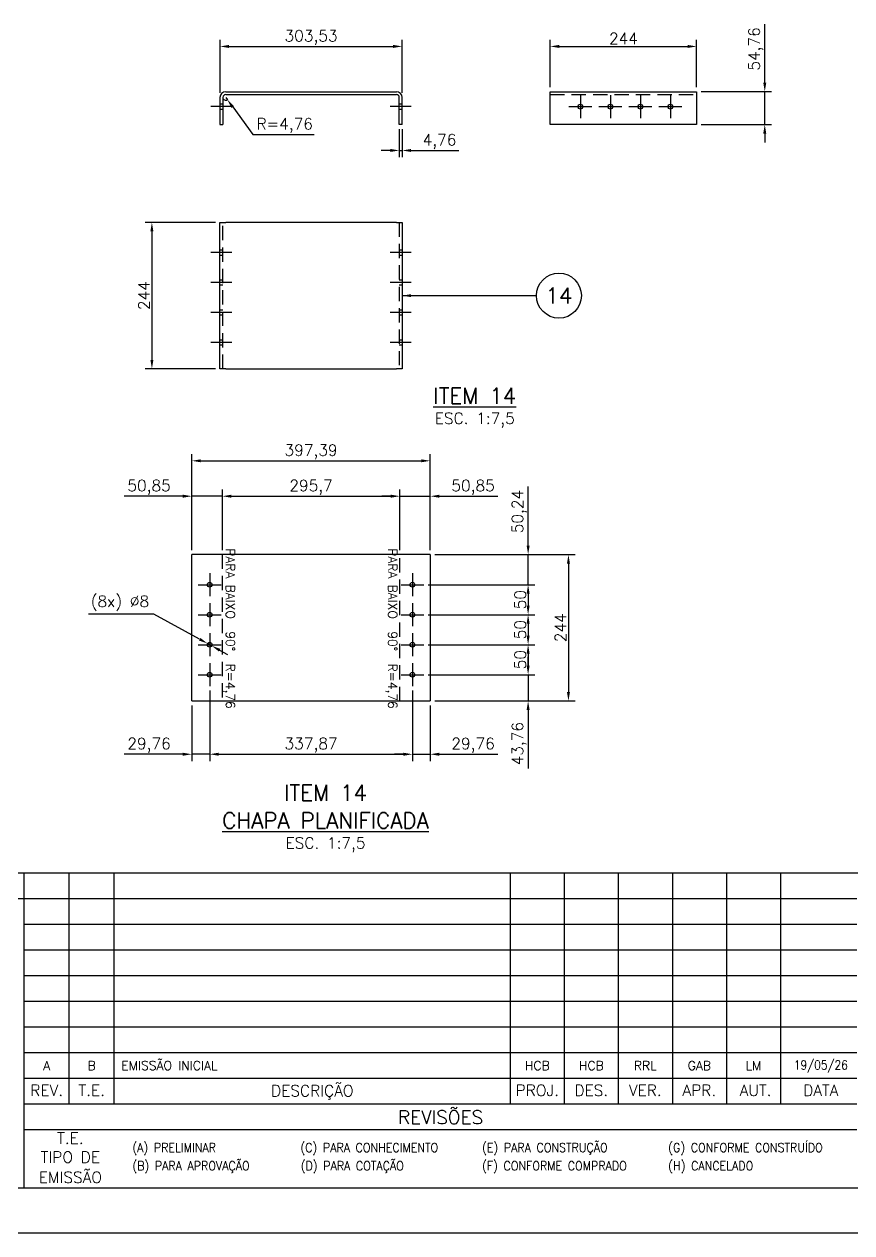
# Model space of a CAD drawing. Header units: metres. Extents: x 0 to 6307, y 0 to 4455.
# Drawn here: x 3532 to 4912, y 0 to 2015 of the extents above; entities that cross this region are included whole.
import ezdxf
from ezdxf.enums import TextEntityAlignment as Align

# ---------------------------------------------------------------- set-up
doc = ezdxf.new("R2010")
doc.units = ezdxf.units.M
doc.header["$LTSCALE"] = 7.5
doc.linetypes.add('CENTER2', pattern=[28.575, 19.05, -3.175, 3.175, -3.175])
doc.linetypes.add('HIDDEN2', pattern=[4.7625, 3.175, -1.5875])
for name, color, linetype in [('FRL3', 3, 'Continuous'), ('FRL4', 4, 'Continuous'), ('FRL5', 5, 'Continuous'), ('FRL6', 6, 'Continuous'), ('FRL7', 7, 'Continuous'), ('FRR100', 4, 'Continuous'), ('FRR120', 5, 'Continuous'), ('FRR140', 5, 'Continuous'), ('FRR175', 1, 'Continuous'), ('FRR80', 3, 'Continuous'), ('GSB', 7, 'Continuous'), ('SC1', 7, 'CENTER2'), ('SDM', 7, 'Continuous'), ('SL4', 4, 'Continuous'), ('SR80', 3, 'Continuous'), ('ST1', 7, 'HIDDEN2')]:
    doc.layers.add(name, color=color, linetype=linetype)
doc.styles.add('R100', font='simplex.shx', dxfattribs={"height": 2.5})
doc.styles.add('R120', font='simplex.shx', dxfattribs={"height": 3})
doc.styles.add('R140', font='simplex.shx', dxfattribs={"height": 3.5})
doc.styles.add('R80', font='simplex.shx', dxfattribs={"height": 2})
doc.styles.add('ROMANS', font='ROMANS.SHX')
doc.dimstyles.new('7.5___1-7.5', dxfattribs={"dimscale": 7.5, "dimtxt": 2.5, "dimasz": 2, "dimexe": 1.5, "dimexo": 1, "dimgap": 0.5, "dimtad": 1, "dimzin": 12, "dimtxsty": 'ROMANS', "dimcen": 0, "dimclrd": 256, "dimclre": 256, "dimclrt": 3, "dimazin": 3, "dimtfac": 1, "dimtmove": 0, "dimatfit": 0, "dimfxl": 1, "dimlwd": -1, "dimlwe": -1, "dimarcsym": 0})
doc.dimstyles.new('7.5___1-7.5$3', dxfattribs={"dimscale": 7.5, "dimtxt": 2.5, "dimasz": 2, "dimexe": 1.5, "dimexo": 1, "dimgap": 0.5, "dimtad": 1, "dimtoh": 1, "dimzin": 12, "dimtxsty": 'ROMANS', "dimcen": 0, "dimclrd": 256, "dimclre": 256, "dimclrt": 3, "dimazin": 3, "dimtfac": 1, "dimtmove": 0, "dimatfit": 0, "dimfxl": 1, "dimlwd": -1, "dimlwe": -1, "dimarcsym": 0})
doc.dimstyles.new('7.5___1-7.5$4', dxfattribs={"dimscale": 7.5, "dimtxt": 2.5, "dimasz": 2, "dimexe": 1.5, "dimexo": 1, "dimgap": 0.5, "dimtad": 1, "dimtoh": 1, "dimzin": 12, "dimtxsty": 'ROMANS', "dimcen": 0, "dimclrd": 256, "dimclre": 256, "dimclrt": 3, "dimazin": 3, "dimtfac": 1, "dimtmove": 0, "dimatfit": 0, "dimfxl": 1, "dimlwd": -1, "dimlwe": -1, "dimarcsym": 0})

# ---------------------------------------------------------------- blocks, each defined once
blk = doc.blocks.new('A1')
at = {"layer": 'FRL3', "linetype": 'Continuous'}
for p, q in [((481, 28.7), (481, 80)), ((491, 28.7), (491, 80)), ((579, 80), (579, 28.7)), ((591, 80), (591, 28.7)), ((603, 80), (603, 28.7)), ((615, 80), (615, 28.7)), ((627, 80), (627, 28.7)), ((639, 80), (639, 28.7))]:
    blk.add_line(p, q, dxfattribs=at)
at = {"layer": 'FRL4', "linetype": 'Continuous'}
for p, q in [((25, 74.3), (471, 74.3)), ((471, 34.4), (656, 34.4)), ((471, 28.7), (656, 28.7)), ((471, 23), (656, 23))]:
    blk.add_line(p, q, dxfattribs=at)
at = {"layer": 'FRL5'}
blk.add_line((25, 80), (831, 80), dxfattribs=at)
at = {"layer": 'FRL5', "linetype": 'Continuous'}
blk.add_line((471, 10), (471, 80), dxfattribs=at)
at = {"layer": 'FRL6', "linetype": 'Continuous'}
blk.add_line((25, 10), (831, 10), dxfattribs=at)
at = {"layer": 'FRL7', "linetype": 'Continuous'}
for p, q in [((471, 74.3), (656, 74.3)), ((471, 68.6), (656, 68.6)), ((471, 62.9), (656, 62.9)), ((471, 57.2), (656, 57.2)), ((471, 51.5), (656, 51.5)), ((471, 45.8), (656, 45.8)), ((471, 40.1), (656, 40.1)), ((0, 0), (841, 0))]:
    blk.add_line(p, q, dxfattribs=at)
at = {"layer": 'FRR100', "style": 'R100'}
for s, p in [('REV.', (476, 31.66)), ('T.E.', (486, 31.66)), ('DESCRIÇÃO', (535, 31.55)), ('PROJ.', (585, 31.66)), ('DES.', (597, 31.66)), ('VER.', (609, 31.66)), ('APR.', (621, 31.66)), ('AUT.', (633.5, 31.66)), ('DATA', (648, 31.66)), ('T.E.', (481.26, 21.02)), ('TIPO DE', (481.26, 16.82)), ('EMISSÃO', (481.26, 12.66))]:
    blk.add_text(s, height=2.5, dxfattribs=at).set_placement(p, align=Align.MIDDLE)
at = {"layer": 'FRR120', "style": 'R120'}
blk.add_text('REVISÕES', height=3, dxfattribs=at).set_placement((563.5, 26.08), align=Align.MIDDLE)
for tag, p in [('FASE_DO_PROJETO', (659, 46.29)), ('ÁREA_E/OU_SUBÁREA', (659, 40.79)), ('TÍTULO_DO_DESENHO', (659, 35.29)), ('SUBTÍTULO_1_DO_DESENHO', (659, 29.79)), ('SUBTÍTULO_2_DO_DESENHO', (659, 24.29))]:
    blk.add_attdef(tag, p, '', height=3, dxfattribs=at)
at = {"layer": 'FRR140', "style": 'R140', "width": 0.91}
for tag, p in [('NÚMERO_DA_CONTRATADA', (687.72, 12.6)), ('NUMERO_VALE', (752.89, 12.6))]:
    blk.add_attdef(tag, p, '', height=3.5, dxfattribs=at)
for tag, p in [('REVISÃO', (823.5, 14.68)), ('ESCALA', (671, 14.35))]:
    blk.add_attdef(tag, text='', height=3.5, dxfattribs=at).set_placement(p, align=Align.MIDDLE)
at = {"layer": 'FRR175', "style": 'R120'}
for tag, p in [('CLASSIFICAÇÃO', (811.83, 67.73)), ('PROJETO', (716.31, 53.59)), ('N_PROJ_SE', (793.5, 53.59)), ('N_CONTRATO', (796.97, 47.3))]:
    blk.add_attdef(tag, text='', height=3, dxfattribs=at).set_placement(p, align=Align.MIDDLE_CENTER)
at = {"layer": 'FRR80', "style": 'R80', "width": 0.9}
for s, p in [('(A) PRELIMINAR', (495.02, 17.95)), ('(C) PARA CONHECIMENTO', (532.36, 17.95)), ('(E) PARA CONSTRUÇÃO', (572.71, 17.95)), ('(G) CONFORME CONSTRUÍDO', (614.08, 17.95)), ('(B) PARA APROVAÇÃO', (495.02, 13.89)), ('(D) PARA COTAÇÃO', (532.43, 13.89)), ('(F) CONFORME COMPRADO', (572.71, 13.89)), ('(H) CANCELADO', (614.08, 13.89))]:
    blk.add_text(s, height=2, dxfattribs=at).set_placement(p)
at = {"layer": 'FRR80', "style": 'R80'}
for tag, p in [('8A_REV', (476, 77.07)), ('EMIS.', (486, 77.07)), ('PROJ.', (585, 77.07)), ('DES.', (597, 77.07)), ('VER.', (609, 77.07)), ('APR.', (621, 77.07)), ('AUT.', (633.01, 77.07)), ('7A_REV', (476, 71.37)), ('EMIS.', (486, 71.37)), ('PROJ.', (585, 71.37)), ('DES.', (597, 71.37)), ('VER.', (609, 71.37)), ('APR.', (621, 71.37)), ('AUT.', (633.01, 71.37)), ('6A_REV', (476, 65.67)), ('EMIS.', (486, 65.67)), ('PROJ.', (585, 65.67)), ('DES.', (597, 65.67)), ('VER.', (609, 65.67)), ('APR.', (621, 65.67)), ('AUT.', (633.01, 65.67)), ('5A_REV', (476, 59.97)), ('EMIS.', (486, 59.97)), ('PROJ.', (585, 59.97)), ('DES.', (597, 59.97)), ('VER.', (609, 59.97)), ('APR.', (621, 59.97)), ('AUT.', (633.01, 59.97)), ('4A_REV', (476, 54.27)), ('EMIS.', (486, 54.27)), ('PROJ.', (585, 54.27)), ('DES.', (597, 54.27)), ('VER.', (609, 54.27)), ('APR.', (621, 54.27)), ('AUT.', (633.01, 54.27)), ('3A_REV', (476, 48.57)), ('EMIS.', (486, 48.57)), ('PROJ.', (585, 48.57)), ('DES.', (597, 48.57)), ('VER.', (609, 48.57)), ('APR.', (621, 48.57)), ('AUT.', (633.01, 48.57)), ('2A_REV', (476, 42.87)), ('EMIS.', (486, 42.87)), ('PROJ.', (585, 42.87)), ('DES.', (597, 42.87)), ('VER.', (609, 42.87)), ('APR.', (621, 42.87)), ('AUT.', (633.01, 42.87)), ('1a_REV', (476, 37.17)), ('EMIS.', (486, 37.17)), ('PROJ.', (585, 37.17)), ('DES.', (597, 37.17)), ('VER.', (609, 37.17)), ('APR.', (621, 37.17)), ('AUT.', (633.01, 37.17))]:
    blk.add_attdef(tag, text='', height=2, dxfattribs=at).set_placement(p, align=Align.MIDDLE)
for p in [(492.61, 76.08), (492.61, 70.38), (492.61, 64.68), (492.61, 58.98), (492.61, 53.28), (492.61, 47.58), (492.61, 41.88), (492.61, 36.18)]:
    blk.add_attdef('DESCRIÇÃO_DA_REVISÃO', p, '', height=2, dxfattribs=at)
at = {"layer": 'FRR80', "style": 'R80', "width": 0.85}
for p in [(648, 77.07), (648, 71.37), (648, 65.67), (648, 59.97), (648, 54.27), (648, 48.57), (648, 42.87), (648, 37.17)]:
    blk.add_attdef('DATA', text='', height=2, dxfattribs=at).set_placement(p, align=Align.MIDDLE)
blk = doc.blocks.new('*D150')
at = {"layer": 'Defpoints', "color": 0, "transparency": 16777216}
for p in [(3868.3, 1892.6), (3871.1, 1888.7)]:
    blk.add_point(p, dxfattribs=at)
at = {"layer": 'SDM', "transparency": 16777216}
for p, q in [((3868.3, 1892.6), (3871.1, 1888.7)), ((3880, 1876.6), (3913.7, 1830.6)), ((3913.7, 1830.6), (4015.7, 1830.6))]:
    blk.add_line(p, q, dxfattribs=at)
blk.add_arc((3868.3, 1892.6), 4.76, 180, 306.25, dxfattribs=at)
blk.add_solid([(3882, 1878.1), (3877.9, 1875.1), (3871.1, 1888.7)], dxfattribs=at)
at = {"layer": 'SDM', "color": 3, "transparency": 16777216, "insert": (3966.6, 1845.5), "char_height": 18.75, "attachment_point": 5, "style": 'ROMANS'}
blk.add_mtext('R=4,76', dxfattribs=at)
blk = doc.blocks.new('*D151')
at = {"layer": 'Defpoints', "color": 0, "transparency": 16777216}
for p in [(4162.3, 1977.5), (3858.8, 1892.6), (4162.3, 1892.6)]:
    blk.add_point(p, dxfattribs=at)
at = {"layer": 'SDM', "transparency": 16777216}
for p, q in [((3858.8, 1900.1), (3858.8, 1988.7)), ((3873.8, 1977.5), (4147.3, 1977.5)), ((4162.3, 1900.1), (4162.3, 1988.7))]:
    blk.add_line(p, q, dxfattribs=at)
for points in [[(3873.8, 1980), (3873.8, 1975), (3858.8, 1977.5)], [(4147.3, 1980), (4147.3, 1975), (4162.3, 1977.5)]]:
    blk.add_solid(points, dxfattribs=at)
at = {"layer": 'SDM', "color": 3, "transparency": 16777216, "insert": (4010.5, 1992.4), "char_height": 18.75, "attachment_point": 5, "style": 'ROMANS'}
blk.add_mtext('303,53', dxfattribs=at)
blk = doc.blocks.new('*D152')
at = {"layer": 'Defpoints', "color": 0, "transparency": 16777216}
for p in [(4157.5, 1847.3), (4162.3, 1847.3), (4162.3, 1804.1)]:
    blk.add_point(p, dxfattribs=at)
at = {"layer": 'SDM', "transparency": 16777216}
for p, q in [((4157.5, 1839.8), (4157.5, 1792.9)), ((4162.3, 1839.8), (4162.3, 1792.9)), ((4142.5, 1804.1), (4127.5, 1804.1)), ((4157.5, 1804.1), (4162.3, 1804.1)), ((4177.3, 1804.1), (4256.9, 1804.1))]:
    blk.add_line(p, q, dxfattribs=at)
for points in [[(4142.5, 1806.6), (4142.5, 1801.6), (4157.5, 1804.1)], [(4177.3, 1806.6), (4177.3, 1801.6), (4162.3, 1804.1)]]:
    blk.add_solid(points, dxfattribs=at)
at = {"layer": 'SDM', "color": 3, "transparency": 16777216, "insert": (4224.6, 1819), "char_height": 18.75, "attachment_point": 5, "style": 'ROMANS'}
blk.add_mtext('4,76', dxfattribs=at)
blk = doc.blocks.new('*D153')
at = {"layer": 'Defpoints', "color": 0, "transparency": 16777216}
for p in [(3858.8, 1684.1), (3745.3, 1440.1), (3858.8, 1440.1)]:
    blk.add_point(p, dxfattribs=at)
at = {"layer": 'SDM', "transparency": 16777216}
for p, q in [((3851.3, 1684.1), (3734, 1684.1)), ((3745.3, 1669.1), (3745.3, 1455.1)), ((3851.3, 1440.1), (3734, 1440.1))]:
    blk.add_line(p, q, dxfattribs=at)
for points in [[(3742.8, 1669.1), (3747.8, 1669.1), (3745.3, 1684.1)], [(3742.8, 1455.1), (3747.8, 1455.1), (3745.3, 1440.1)]]:
    blk.add_solid(points, dxfattribs=at)
at = {"layer": 'SDM', "color": 3, "transparency": 16777216, "insert": (3732.2, 1562.1), "char_height": 18.75, "attachment_point": 5, "rotation": 90, "style": 'ROMANS'}
blk.add_mtext('244', dxfattribs=at)
blk = doc.blocks.new('*D154')
at = {"layer": 'Defpoints', "color": 0, "transparency": 16777216}
for p in [(4653, 1977.5), (4409, 1902.1), (4653, 1902.1)]:
    blk.add_point(p, dxfattribs=at)
at = {"layer": 'SDM', "transparency": 16777216}
for p, q in [((4409, 1909.6), (4409, 1988.7)), ((4424, 1977.5), (4638, 1977.5)), ((4653, 1909.6), (4653, 1988.7))]:
    blk.add_line(p, q, dxfattribs=at)
for points in [[(4424, 1980), (4424, 1975), (4409, 1977.5)], [(4638, 1980), (4638, 1975), (4653, 1977.5)]]:
    blk.add_solid(points, dxfattribs=at)
at = {"layer": 'SDM', "color": 3, "transparency": 16777216, "insert": (4531, 1990.6), "char_height": 18.75, "attachment_point": 5, "style": 'ROMANS'}
blk.add_mtext('244', dxfattribs=at)
blk = doc.blocks.new('*D155')
at = {"layer": 'Defpoints', "color": 0, "transparency": 16777216}
for p in [(4653, 1902.1), (4766.5, 1902.1), (4653, 1847.3)]:
    blk.add_point(p, dxfattribs=at)
at = {"layer": 'SDM', "transparency": 16777216}
for p, q in [((4766.5, 1917.1), (4766.5, 2014.6)), ((4660.5, 1902.1), (4777.7, 1902.1)), ((4766.5, 1847.3), (4766.5, 1902.1)), ((4660.5, 1847.3), (4777.7, 1847.3)), ((4766.5, 1832.3), (4766.5, 1817.3))]:
    blk.add_line(p, q, dxfattribs=at)
for points in [[(4764, 1917.1), (4769, 1917.1), (4766.5, 1902.1)], [(4764, 1832.3), (4769, 1832.3), (4766.5, 1847.3)]]:
    blk.add_solid(points, dxfattribs=at)
at = {"layer": 'SDM', "color": 3, "transparency": 16777216, "insert": (4751.6, 1973.3), "char_height": 18.75, "attachment_point": 5, "rotation": 90, "style": 'ROMANS'}
blk.add_mtext('54,76', dxfattribs=at)
blk = doc.blocks.new('CORTE')
at = {"layer": 'GSB', "color": 4, "style": 'R140'}
blk.add_attdef('%%UCORTE', text='', height=3.5, dxfattribs=at).set_placement((-0.25, 2.38), align=Align.MIDDLE_CENTER)
at = {"layer": 'GSB', "color": 3, "style": 'R100'}
blk.add_attdef('ESC.', text='', height=2.5, dxfattribs=at).set_placement((-0.25, -2.62), align=Align.MIDDLE_CENTER)
blk = doc.blocks.new('INDICACAO_EIXO')
at = {"layer": 'GSB', "color": 3}
blk.add_circle((0, 0), 5, dxfattribs=at)
blk = doc.blocks.new('*D156')
at = {"layer": 'Defpoints', "color": 0, "transparency": 16777216}
for p in [(3811.8, 1227.8), (3811.8, 1130.5), (3862.7, 1130.5)]:
    blk.add_point(p, dxfattribs=at)
at = {"layer": 'SDM', "transparency": 16777216}
for p, q in [((3811.8, 1138), (3811.8, 1239.1)), ((3862.7, 1138), (3862.7, 1239.1)), ((3796.8, 1227.8), (3699.3, 1227.8)), ((3862.7, 1227.8), (3811.8, 1227.8)), ((3877.7, 1227.8), (3892.7, 1227.8))]:
    blk.add_line(p, q, dxfattribs=at)
for points in [[(3796.8, 1230.3), (3796.8, 1225.3), (3811.8, 1227.8)], [(3877.7, 1230.3), (3877.7, 1225.3), (3862.7, 1227.8)]]:
    blk.add_solid(points, dxfattribs=at)
at = {"layer": 'SDM', "color": 3, "transparency": 16777216, "insert": (3740.6, 1242.7), "char_height": 18.75, "attachment_point": 5, "style": 'ROMANS'}
blk.add_mtext('50,85', dxfattribs=at)
blk = doc.blocks.new('*D157')
at = {"layer": 'Defpoints', "color": 0, "transparency": 16777216}
for p in [(4158.4, 1227.8), (3862.7, 1130.5), (4158.4, 1130.5)]:
    blk.add_point(p, dxfattribs=at)
at = {"layer": 'SDM', "transparency": 16777216}
for p, q in [((3862.7, 1138), (3862.7, 1239.1)), ((4158.4, 1138), (4158.4, 1239.1)), ((3877.7, 1227.8), (4143.4, 1227.8))]:
    blk.add_line(p, q, dxfattribs=at)
for points in [[(3877.7, 1230.3), (3877.7, 1225.3), (3862.7, 1227.8)], [(4143.4, 1230.3), (4143.4, 1225.3), (4158.4, 1227.8)]]:
    blk.add_solid(points, dxfattribs=at)
at = {"layer": 'SDM', "color": 3, "transparency": 16777216, "insert": (4010.5, 1242.7), "char_height": 18.75, "attachment_point": 5, "style": 'ROMANS'}
blk.add_mtext('295,7', dxfattribs=at)
blk = doc.blocks.new('*D158')
at = {"layer": 'Defpoints', "color": 0, "transparency": 16777216}
for p in [(4209.2, 1227.8), (4158.4, 1130.5), (4209.2, 1130.5)]:
    blk.add_point(p, dxfattribs=at)
at = {"layer": 'SDM', "transparency": 16777216}
for p, q in [((4158.4, 1138), (4158.4, 1239.1)), ((4209.2, 1138), (4209.2, 1239.1)), ((4143.4, 1227.8), (4128.4, 1227.8)), ((4158.4, 1227.8), (4209.2, 1227.8)), ((4224.2, 1227.8), (4321.7, 1227.8))]:
    blk.add_line(p, q, dxfattribs=at)
for points in [[(4143.4, 1230.3), (4143.4, 1225.3), (4158.4, 1227.8)], [(4224.2, 1230.3), (4224.2, 1225.3), (4209.2, 1227.8)]]:
    blk.add_solid(points, dxfattribs=at)
at = {"layer": 'SDM', "color": 3, "transparency": 16777216, "insert": (4280.5, 1242.7), "char_height": 18.75, "attachment_point": 5, "style": 'ROMANS'}
blk.add_mtext('50,85', dxfattribs=at)
blk = doc.blocks.new('*D159')
at = {"layer": 'Defpoints', "color": 0, "transparency": 16777216}
for p in [(4209.2, 1286.8), (3811.8, 1130.5), (4209.2, 1130.5)]:
    blk.add_point(p, dxfattribs=at)
at = {"layer": 'SDM', "transparency": 16777216}
for p, q in [((3811.8, 1138), (3811.8, 1298)), ((4209.2, 1138), (4209.2, 1298)), ((3826.8, 1286.8), (4194.2, 1286.8))]:
    blk.add_line(p, q, dxfattribs=at)
for points in [[(3826.8, 1289.3), (3826.8, 1284.3), (3811.8, 1286.8)], [(4194.2, 1289.3), (4194.2, 1284.3), (4209.2, 1286.8)]]:
    blk.add_solid(points, dxfattribs=at)
at = {"layer": 'SDM', "color": 3, "transparency": 16777216, "insert": (4010.5, 1301.7), "char_height": 18.75, "attachment_point": 5, "style": 'ROMANS'}
blk.add_mtext('397,39', dxfattribs=at)
blk = doc.blocks.new('*D160')
at = {"layer": 'Defpoints', "color": 0, "transparency": 16777216}
for p in [(4209.2, 1130.5), (4372.2, 1130.5), (4198.4, 1080.3)]:
    blk.add_point(p, dxfattribs=at)
at = {"layer": 'SDM', "transparency": 16777216}
for p, q in [((4372.2, 1145.5), (4372.2, 1243.9)), ((4216.7, 1130.5), (4383.5, 1130.5)), ((4372.2, 1080.3), (4372.2, 1130.5)), ((4205.9, 1080.3), (4383.5, 1080.3)), ((4372.2, 1065.3), (4372.2, 1050.3))]:
    blk.add_line(p, q, dxfattribs=at)
for points in [[(4369.7, 1145.5), (4374.7, 1145.5), (4372.2, 1130.5)], [(4369.7, 1065.3), (4374.7, 1065.3), (4372.2, 1080.3)]]:
    blk.add_solid(points, dxfattribs=at)
at = {"layer": 'SDM', "color": 3, "transparency": 16777216, "insert": (4357.3, 1202.2), "char_height": 18.75, "attachment_point": 5, "rotation": 90, "style": 'ROMANS'}
blk.add_mtext('50,24', dxfattribs=at)
blk = doc.blocks.new('*D161')
at = {"layer": 'Defpoints', "color": 0, "transparency": 16777216}
for p in [(4198.4, 1080.3), (4198.4, 1030.3), (4372.2, 1030.3)]:
    blk.add_point(p, dxfattribs=at)
at = {"layer": 'SDM', "transparency": 16777216}
for p, q in [((4205.9, 1080.3), (4383.5, 1080.3)), ((4372.2, 1065.3), (4372.2, 1045.3)), ((4205.9, 1030.3), (4383.5, 1030.3))]:
    blk.add_line(p, q, dxfattribs=at)
for points in [[(4369.7, 1065.3), (4374.7, 1065.3), (4372.2, 1080.3)], [(4369.7, 1045.3), (4374.7, 1045.3), (4372.2, 1030.3)]]:
    blk.add_solid(points, dxfattribs=at)
at = {"layer": 'SDM', "color": 3, "transparency": 16777216, "insert": (4359.1, 1055.3), "char_height": 18.75, "attachment_point": 5, "rotation": 90, "style": 'ROMANS'}
blk.add_mtext('50', dxfattribs=at)
blk = doc.blocks.new('*D162')
at = {"layer": 'Defpoints', "color": 0, "transparency": 16777216}
for p in [(4198.4, 1030.3), (4198.4, 980.3), (4372.2, 980.3)]:
    blk.add_point(p, dxfattribs=at)
at = {"layer": 'SDM', "transparency": 16777216}
for p, q in [((4205.9, 1030.3), (4383.5, 1030.3)), ((4372.2, 1015.3), (4372.2, 995.3)), ((4205.9, 980.3), (4383.5, 980.3))]:
    blk.add_line(p, q, dxfattribs=at)
for points in [[(4369.7, 1015.3), (4374.7, 1015.3), (4372.2, 1030.3)], [(4369.7, 995.3), (4374.7, 995.3), (4372.2, 980.3)]]:
    blk.add_solid(points, dxfattribs=at)
at = {"layer": 'SDM', "color": 3, "transparency": 16777216, "insert": (4359.1, 1005.3), "char_height": 18.75, "attachment_point": 5, "rotation": 90, "style": 'ROMANS'}
blk.add_mtext('50', dxfattribs=at)
blk = doc.blocks.new('*D163')
at = {"layer": 'Defpoints', "color": 0, "transparency": 16777216}
for p in [(4198.4, 980.3), (4198.4, 930.3), (4372.2, 930.3)]:
    blk.add_point(p, dxfattribs=at)
at = {"layer": 'SDM', "transparency": 16777216}
for p, q in [((4205.9, 980.3), (4383.5, 980.3)), ((4372.2, 965.3), (4372.2, 945.3)), ((4205.9, 930.3), (4383.5, 930.3))]:
    blk.add_line(p, q, dxfattribs=at)
for points in [[(4369.7, 965.3), (4374.7, 965.3), (4372.2, 980.3)], [(4369.7, 945.3), (4374.7, 945.3), (4372.2, 930.3)]]:
    blk.add_solid(points, dxfattribs=at)
at = {"layer": 'SDM', "color": 3, "transparency": 16777216, "insert": (4359.1, 955.3), "char_height": 18.75, "attachment_point": 5, "rotation": 90, "style": 'ROMANS'}
blk.add_mtext('50', dxfattribs=at)
blk = doc.blocks.new('*D164')
at = {"layer": 'Defpoints', "color": 0, "transparency": 16777216}
for p in [(4198.4, 930.3), (4209.2, 886.5), (4372.2, 886.5)]:
    blk.add_point(p, dxfattribs=at)
at = {"layer": 'SDM', "transparency": 16777216}
for p, q in [((4372.2, 945.3), (4372.2, 960.3)), ((4205.9, 930.3), (4383.5, 930.3)), ((4372.2, 930.3), (4372.2, 886.5)), ((4216.7, 886.5), (4383.5, 886.5)), ((4372.2, 871.5), (4372.2, 774))]:
    blk.add_line(p, q, dxfattribs=at)
for points in [[(4369.7, 945.3), (4374.7, 945.3), (4372.2, 930.3)], [(4369.7, 871.5), (4374.7, 871.5), (4372.2, 886.5)]]:
    blk.add_solid(points, dxfattribs=at)
at = {"layer": 'SDM', "color": 3, "transparency": 16777216, "insert": (4357.3, 815.3), "char_height": 18.75, "attachment_point": 5, "rotation": 90, "style": 'ROMANS'}
blk.add_mtext('43,76', dxfattribs=at)
blk = doc.blocks.new('*D165')
at = {"layer": 'Defpoints', "color": 0, "transparency": 16777216}
for p in [(4209.2, 1130.5), (4209.2, 886.5), (4439.4, 886.5)]:
    blk.add_point(p, dxfattribs=at)
at = {"layer": 'SDM', "transparency": 16777216}
for p, q in [((4216.7, 1130.5), (4450.6, 1130.5)), ((4439.4, 1115.5), (4439.4, 901.5)), ((4216.7, 886.5), (4450.6, 886.5))]:
    blk.add_line(p, q, dxfattribs=at)
for points in [[(4436.9, 1115.5), (4441.9, 1115.5), (4439.4, 1130.5)], [(4436.9, 901.5), (4441.9, 901.5), (4439.4, 886.5)]]:
    blk.add_solid(points, dxfattribs=at)
at = {"layer": 'SDM', "color": 3, "transparency": 16777216, "insert": (4426.2, 1008.5), "char_height": 18.75, "attachment_point": 5, "rotation": 90, "style": 'ROMANS'}
blk.add_mtext('244', dxfattribs=at)
blk = doc.blocks.new('*D166')
at = {"layer": 'Defpoints', "color": 0, "transparency": 16777216}
for p in [(3841.6, 911.3), (3811.8, 886.5), (3811.8, 797.7)]:
    blk.add_point(p, dxfattribs=at)
at = {"layer": 'SDM', "transparency": 16777216}
for p, q in [((3841.6, 903.8), (3841.6, 786.4)), ((3811.8, 879), (3811.8, 786.4)), ((3796.8, 797.7), (3699.3, 797.7)), ((3841.6, 797.7), (3811.8, 797.7)), ((3856.6, 797.7), (3871.6, 797.7))]:
    blk.add_line(p, q, dxfattribs=at)
for points in [[(3796.8, 800.2), (3796.8, 795.2), (3811.8, 797.7)], [(3856.6, 800.2), (3856.6, 795.2), (3841.6, 797.7)]]:
    blk.add_solid(points, dxfattribs=at)
at = {"layer": 'SDM', "color": 3, "transparency": 16777216, "insert": (3740.6, 812.6), "char_height": 18.75, "attachment_point": 5, "style": 'ROMANS'}
blk.add_mtext('29,76', dxfattribs=at)
blk = doc.blocks.new('*D167')
at = {"layer": 'Defpoints', "color": 0, "transparency": 16777216}
for p in [(3841.6, 911.3), (4179.4, 911.3), (4179.4, 797.7)]:
    blk.add_point(p, dxfattribs=at)
at = {"layer": 'SDM', "transparency": 16777216}
for p, q in [((3841.6, 903.8), (3841.6, 786.4)), ((4179.4, 903.8), (4179.4, 786.4)), ((3856.6, 797.7), (4164.4, 797.7))]:
    blk.add_line(p, q, dxfattribs=at)
for points in [[(3856.6, 800.2), (3856.6, 795.2), (3841.6, 797.7)], [(4164.4, 800.2), (4164.4, 795.2), (4179.4, 797.7)]]:
    blk.add_solid(points, dxfattribs=at)
at = {"layer": 'SDM', "color": 3, "transparency": 16777216, "insert": (4010.5, 812.6), "char_height": 18.75, "attachment_point": 5, "style": 'ROMANS'}
blk.add_mtext('337,87', dxfattribs=at)
blk = doc.blocks.new('*D168')
at = {"layer": 'Defpoints', "color": 0, "transparency": 16777216}
for p in [(4179.4, 911.3), (4209.2, 886.5), (4209.2, 797.7)]:
    blk.add_point(p, dxfattribs=at)
at = {"layer": 'SDM', "transparency": 16777216}
for p, q in [((4179.4, 903.8), (4179.4, 786.4)), ((4209.2, 879), (4209.2, 786.4)), ((4164.4, 797.7), (4149.4, 797.7)), ((4179.4, 797.7), (4209.2, 797.7)), ((4224.2, 797.7), (4321.7, 797.7))]:
    blk.add_line(p, q, dxfattribs=at)
for points in [[(4164.4, 800.2), (4164.4, 795.2), (4179.4, 797.7)], [(4224.2, 800.2), (4224.2, 795.2), (4209.2, 797.7)]]:
    blk.add_solid(points, dxfattribs=at)
at = {"layer": 'SDM', "color": 3, "transparency": 16777216, "insert": (4280.5, 812.6), "char_height": 18.75, "attachment_point": 5, "style": 'ROMANS'}
blk.add_mtext('29,76', dxfattribs=at)
blk = doc.blocks.new('*D169')
at = {"layer": 'Defpoints', "color": 0, "transparency": 16777216}
for p in [(3838.1, 982.2), (3845.1, 978.4)]:
    blk.add_point(p, dxfattribs=at)
at = {"layer": 'SDM', "transparency": 16777216}
for p, q in [((3748.6, 1031.4), (3639.5, 1031.4)), ((3824.9, 989.4), (3748.6, 1031.4)), ((3845.1, 978.4), (3838.1, 982.2)), ((3858.2, 971.1), (3871.4, 963.9))]:
    blk.add_line(p, q, dxfattribs=at)
for points in [[(3826.1, 991.6), (3823.7, 987.3), (3838.1, 982.2)], [(3859.4, 973.3), (3857, 968.9), (3845.1, 978.4)]]:
    blk.add_solid(points, dxfattribs=at)
at = {"layer": 'SDM', "color": 3, "transparency": 16777216, "insert": (3692.1, 1049.5), "char_height": 18.75, "attachment_point": 5, "style": 'ROMANS'}
blk.add_mtext('(8x) ∅8', dxfattribs=at)

msp = doc.modelspace()

# ---------------------------------------------------------------- linework, layer by layer
at = {"layer": 'SC1'}
for p, q in [((4459.261, 1896.088), (4459.261, 1858.088)), ((4509.261, 1896.088), (4509.261, 1858.088)), ((4559.261, 1896.088), (4559.261, 1858.088)), ((4609.261, 1896.088), (4609.261, 1858.088)), ((3878.515, 1877.088), (3843.752, 1877.088)), ((4177.277, 1877.088), (4142.515, 1877.088)), ((4440.261, 1877.088), (4478.261, 1877.088)), ((4490.261, 1877.088), (4528.261, 1877.088)), ((4540.261, 1877.088), (4578.261, 1877.088)), ((4590.261, 1877.088), (4628.261, 1877.088)), ((3878.515, 1633.843), (3843.752, 1633.843)), ((4177.277, 1633.843), (4142.515, 1633.843)), ((3878.515, 1583.843), (3843.752, 1583.843)), ((4177.277, 1583.843), (4142.515, 1583.843)), ((3878.515, 1533.843), (3843.752, 1533.843)), ((4177.277, 1533.843), (4142.515, 1533.843)), ((3878.515, 1483.843), (3843.752, 1483.843)), ((4177.277, 1483.843), (4142.515, 1483.843)), ((3841.581, 1099.285), (3841.581, 1061.285)), ((4179.449, 1099.285), (4179.449, 1061.285)), ((3822.581, 1080.285), (3860.581, 1080.285)), ((4160.449, 1080.285), (4198.449, 1080.285)), ((3841.581, 1049.285), (3841.581, 1011.285)), ((4179.449, 1049.285), (4179.449, 1011.285)), ((3822.581, 1030.285), (3860.581, 1030.285)), ((4160.449, 1030.285), (4198.449, 1030.285)), ((3841.581, 999.285), (3841.581, 961.285)), ((4179.449, 999.285), (4179.449, 961.285)), ((3822.581, 980.285), (3860.581, 980.285)), ((4160.449, 980.285), (4198.449, 980.285)), ((3841.581, 949.285), (3841.581, 911.285)), ((4179.449, 949.285), (4179.449, 911.285)), ((3822.581, 930.285), (3860.581, 930.285)), ((4160.449, 930.285), (4198.449, 930.285))]:
    msp.add_line(p, q, dxfattribs=at)
at = {"layer": 'SL4'}
for p, q in [((3868.277, 1902.088), (4152.752, 1902.088)), ((3868.277, 1897.325), (4152.752, 1897.325)), ((4409.021, 1902.088), (4653.021, 1902.088)), ((4409.021, 1892.563), (4409.021, 1902.088)), ((4653.021, 1902.088), (4653.021, 1892.563)), ((3858.752, 1892.563), (3858.752, 1847.325)), ((3863.515, 1892.563), (3863.515, 1847.325)), ((4157.515, 1847.325), (4157.515, 1892.563)), ((4162.277, 1847.325), (4162.277, 1892.563)), ((4409.021, 1847.325), (4409.021, 1892.563)), ((4653.021, 1892.563), (4653.021, 1847.325)), ((3858.752, 1847.325), (3863.515, 1847.325)), ((4162.277, 1847.325), (4157.515, 1847.325)), ((4653.021, 1847.325), (4409.021, 1847.325)), ((3858.752, 1440.083), (3858.752, 1684.083)), ((3858.752, 1684.083), (3868.277, 1684.083)), ((4152.752, 1684.083), (3868.277, 1684.083)), ((4152.752, 1684.083), (4162.277, 1684.083)), ((4162.277, 1684.083), (4162.277, 1440.083)), ((3868.277, 1440.083), (3858.752, 1440.083)), ((3868.277, 1440.083), (4152.752, 1440.083)), ((4162.277, 1440.083), (4152.752, 1440.083)), ((3811.818, 886.525), (3811.818, 1130.525)), ((4209.211, 1130.525), (3811.818, 1130.525)), ((4209.211, 1130.525), (4209.211, 886.525)), ((3811.818, 886.525), (4209.211, 886.525))]:
    msp.add_line(p, q, dxfattribs=at)
for centre in [(4459.261, 1877.088), (4509.261, 1877.088), (4559.261, 1877.088), (4609.261, 1877.088), (3841.581, 1080.285), (4179.449, 1080.285), (3841.581, 1030.285), (4179.449, 1030.285), (3841.581, 980.285), (4179.449, 980.285), (3841.581, 930.285), (4179.449, 930.285)]:
    msp.add_circle(centre, 4, dxfattribs=at)
for centre, radius, start, end in [((3868.277, 1892.563), 9.525, 90, 180), ((3868.277, 1892.563), 4.762, 90, 180), ((4152.752, 1892.563), 9.525, 0, 90), ((4152.752, 1892.563), 4.763, 0, 90)]:
    msp.add_arc(centre, radius, start, end, dxfattribs=at)
at = {"layer": 'ST1'}
for p, q in [((4409.021, 1897.325), (4653.021, 1897.325)), ((3863.515, 1881.088), (3858.752, 1881.088)), ((4162.277, 1881.088), (4157.515, 1881.088)), ((3858.752, 1873.088), (3863.515, 1873.088)), ((4157.515, 1873.088), (4162.277, 1873.088)), ((3863.515, 1440.083), (3863.515, 1684.083)), ((4157.515, 1684.083), (4157.515, 1440.083)), ((3863.515, 1637.843), (3858.752, 1637.843)), ((4162.277, 1637.843), (4157.515, 1637.843)), ((3858.752, 1629.843), (3863.515, 1629.843)), ((4157.515, 1629.843), (4162.277, 1629.843)), ((3863.515, 1587.843), (3858.752, 1587.843)), ((3858.752, 1579.843), (3863.515, 1579.843)), ((4162.277, 1587.843), (4157.515, 1587.843)), ((4157.515, 1579.843), (4162.277, 1579.843)), ((3863.515, 1537.843), (3858.752, 1537.843)), ((4162.277, 1537.843), (4157.515, 1537.843)), ((3858.752, 1529.843), (3863.515, 1529.843)), ((4157.515, 1529.843), (4162.277, 1529.843)), ((3863.515, 1487.843), (3858.752, 1487.843)), ((3858.752, 1479.843), (3863.515, 1479.843)), ((4162.277, 1487.843), (4157.515, 1487.843)), ((4157.515, 1479.843), (4162.277, 1479.843)), ((3862.667, 1130.525), (3862.667, 886.525)), ((4158.363, 886.525), (4158.363, 1130.525))]:
    msp.add_line(p, q, dxfattribs=at)

# ---------------------------------------------------------------- block references
ref = msp.add_blockref('A1', (0, 0), dxfattribs=dict(xscale=7.499999999999915, yscale=7.499999999999915, zscale=7.499999999999915))
ref.add_attrib('1a_REV', 'A', dxfattribs={"layer": 'FRR80', "height": 15, "style": 'R80'}).set_placement((3570, 278.759), align=Align.MIDDLE)
ref.add_attrib('EMIS.', 'B', dxfattribs={"layer": 'FRR80', "height": 15, "style": 'R80'}).set_placement((3645, 278.759), align=Align.MIDDLE)
ref.add_attrib('DESCRIÇÃO_DA_REVISÃO', 'EMISSÃO INICIAL', (3694.542, 271.362), dxfattribs={"layer": 'FRR80', "height": 15, "style": 'R80'})
ref.add_attrib('PROJ.', 'HCB', dxfattribs={"layer": 'FRR80', "height": 15, "style": 'R80'}).set_placement((4387.5, 278.759), align=Align.MIDDLE)
ref.add_attrib('DES.', 'HCB', dxfattribs={"layer": 'FRR80', "height": 15, "style": 'R80'}).set_placement((4477.5, 278.759), align=Align.MIDDLE)
ref.add_attrib('VER.', 'RRL', dxfattribs={"layer": 'FRR80', "height": 15, "style": 'R80'}).set_placement((4567.5, 278.759), align=Align.MIDDLE)
ref.add_attrib('APR.', 'GAB', dxfattribs={"layer": 'FRR80', "height": 15, "style": 'R80'}).set_placement((4657.5, 278.759), align=Align.MIDDLE)
ref.add_attrib('AUT.', 'LM', dxfattribs={"layer": 'FRR80', "height": 15, "style": 'R80'}).set_placement((4747.594, 278.759), align=Align.MIDDLE)
ref.add_attrib('DATA', '19/05/26', dxfattribs={"layer": 'FRR80', "height": 15, "style": 'R80', "width": 0.85}).set_placement((4860, 278.759), align=Align.MIDDLE)
at = {"layer": 'GSB'}
ref = msp.add_blockref('INDICACAO_EIXO', (4423.526, 1562.083), dxfattribs=dict(at, xscale=7.499999999999915, yscale=7.499999999999915, zscale=7.499999999999915))
ref.add_attrib('EIXO', '14', dxfattribs={"color": 4, "height": 26.25, "style": 'R140'}).set_placement((4423.526, 1562.083), align=Align.MIDDLE_CENTER)
at = {"layer": 'GSB', "xscale": 7.499999999999915, "yscale": 7.499999999999915, "zscale": 7.499999999999915}
for p, values in [((4285.191, 1377.295), {'%%UCORTE': '%%uITEM 14', 'ESC.': 'ESC. 1:7,5'}), ((4036.491, 669.459), {'%%UCORTE': '%%uCHAPA PLANIFICADA', 'ESC.': 'ESC. 1:7,5'})]:
    msp.add_blockref('CORTE', p, dxfattribs=at).add_auto_attribs(values)
at = {"layer": 'GSB'}
ref = msp.add_blockref('CORTE', (4036.491, 715.546), dxfattribs=dict(at, xscale=7.499999999999915, yscale=7.499999999999915, zscale=7.499999999999915))
ref.add_attrib('%%UCORTE', 'ITEM 14', dxfattribs={"color": 4, "height": 26.25, "style": 'R140'}).set_placement((4034.592, 733.399), align=Align.MIDDLE_CENTER)

# ---------------------------------------------------------------- texts
at = {"layer": 'SR80', "char_height": 15, "attachment_point": 2, "rotation": 270, "style": 'R80'}
for insert in [(3883.704, 1007.223), (4153.935, 1007.223)]:
    msp.add_mtext('PARA BAIXO  90°  R=4,76', dxfattribs=dict(at, insert=insert))

# ---------------------------------------------------------------- dimensions: what is measured, and where the dimension line sits
at = {"layer": 'SDM'}
for base, p1, p2, angle, picture, middle in [((4766.492, 1902.088), (4653.021, 1847.325), (4653.021, 1902.088), 90, '*D155', (4751.581, 1973.338)), ((3745.282, 1440.083), (3858.752, 1684.083), (3858.752, 1440.083), 90, '*D153', (3732.157, 1562.083)), ((4209.211, 1227.833), (4158.363, 1130.525), (4209.211, 1130.525), 180, '*D158', (4280.461, 1242.743)), ((4372.212, 1130.525), (4198.449, 1080.285), (4209.211, 1130.525), 90, '*D160', (4357.302, 1202.221)), ((4439.356, 886.525), (4209.211, 1130.525), (4209.211, 886.525), 90, '*D165', (4426.231, 1008.525)), ((4372.212, 1030.285), (4198.449, 1080.285), (4198.449, 1030.285), 90, '*D161', (4359.087, 1055.285)), ((4372.212, 886.525), (4198.449, 930.285), (4209.211, 886.525), 270, '*D164', (4357.302, 815.275)), ((4209.211, 797.662), (4179.449, 911.285), (4209.211, 886.525), 180, '*D168', (4280.461, 812.572))]:
    dim = msp.add_linear_dim(base=base, p1=p1, p2=p2, angle=angle, dimstyle='7.5___1-7.5', dxfattribs=at)
    dim.commit()
    dim.dimension.update_dxf_attribs({"geometry": picture, "text_midpoint": middle})
for base, p1, p2, picture, middle in [((4162.277375623, 1977.476958421), (3858.752375623, 1892.562979141), (4162.277375623, 1892.562979141), '*D151', (4010.514875623, 1992.387672707)), ((4653.021, 1977.477), (4409.021, 1902.088), (4653.021, 1902.088), '*D154', (4531.021, 1990.602)), ((4162.277, 1804.126), (4157.515, 1847.325), (4162.277, 1847.325), '*D152', (4224.599, 1819.037)), ((4209.211, 1286.761), (3811.818, 1130.525), (4209.211, 1130.525), '*D159', (4010.515, 1301.671)), ((3811.818, 1227.833), (3862.667, 1130.525), (3811.818, 1130.525), '*D156', (3740.568, 1242.743)), ((4158.363, 1227.833), (3862.667, 1130.525), (4158.363, 1130.525), '*D157', (4010.515, 1242.743)), ((3811.818, 797.662), (3841.581, 911.285), (3811.818, 886.525), '*D166', (3740.568, 812.572)), ((4179.449, 797.662), (3841.581, 911.285), (4179.449, 911.285), '*D167', (4010.515, 812.572))]:
    dim = msp.add_linear_dim(base=base, p1=p1, p2=p2, dimstyle='7.5___1-7.5', dxfattribs=at)
    dim.commit()
    dim.dimension.update_dxf_attribs({"geometry": picture, "text_midpoint": middle})
dim = msp.add_radius_dim(center=(3868.277, 1892.563), mpoint=(3871.093, 1888.722), dimstyle='7.5___1-7.5$4', override={"dimpost": 'R=<>'}, dxfattribs=at)
dim.commit()
dim.dimension.update_dxf_attribs({"geometry": '*D150', "text_midpoint": (3966.577, 1830.587), "dimtype": 164})
dim = msp.add_diameter_dim_2p(p1=(3845.086, 978.357), p2=(3838.076, 982.213), text='(8x) <>', dimstyle='7.5___1-7.5$3', dxfattribs=at)
dim.commit()
dim.dimension.update_dxf_attribs({"geometry": '*D169', "text_midpoint": (3692.144, 1031.449), "dimtype": 163})
for base, p1, p2, picture, middle in [((4372.212, 980.285), (4198.449, 1030.285), (4198.449, 980.285), '*D162', (4359.087, 1005.285)), ((4372.212, 930.285), (4198.449, 980.285), (4198.449, 930.285), '*D163', (4359.087, 955.285))]:
    dim = msp.add_linear_dim(base=base, p1=p1, p2=p2, angle=90, dimstyle='7.5___1-7.5', override={"dimtmove": 1}, dxfattribs=at)
    dim.commit()
    dim.dimension.update_dxf_attribs({"geometry": picture, "text_midpoint": middle})

# ---------------------------------------------------------------- leaders
msp.add_leader([(4162.277, 1562.083), (4386.026, 1562.083)], dimstyle='7.5___1-7.5', override={"dimgap": 0.5, "dimtad": 0}, dxfattribs=at)

doc.saveas('drawing.dxf')
